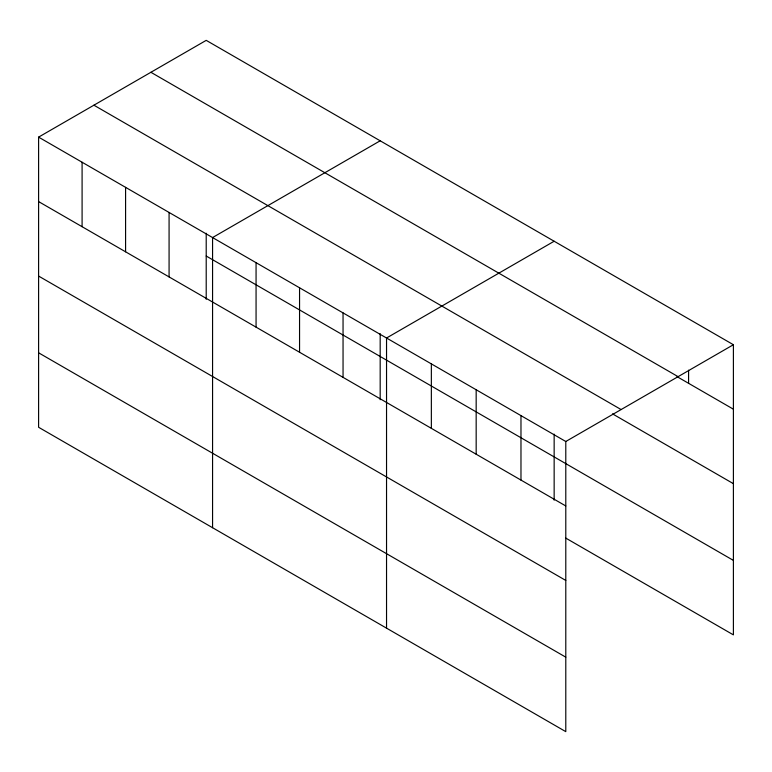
<?xml version="1.0" encoding="UTF-8"?>
<svg xmlns="http://www.w3.org/2000/svg" width="772" height="772" viewBox="0 0 772 772"><rect width="100%" height="100%" fill="white"/><g stroke="black" fill="none" stroke-linecap="round" stroke-linejoin="round"><path stroke-width="1.16" d="M38.6 137.126L565.789 441.497L565.789 731.644L38.6 427.273L38.6 137.126L206.211 40.356L733.4 344.727L733.4 634.873L565.615 538.007M380.181 140.793L212.57 237.564L212.57 527.72M554.151 241.24L386.54 338.011L386.54 628.157M565.789 441.497L733.4 344.727M150.897 72.288L678.086 376.659M677.121 376.697L733.4 409.189M93.914 105.195L621.103 409.556M612.514 413.869L733.4 483.668M206.211 256.034L733.4 560.395M38.6 201.589L565.789 505.959M38.6 276.067L565.789 580.438M38.6 352.804L565.789 657.165M688.585 370.184L688.585 383.317M554.151 434.134L554.151 500.159M520.975 415.625L520.975 480.087M476.17 389.754L476.17 454.216M431.355 363.882L431.355 428.344M380.181 333.687L380.181 399.713M343.048 312.901L343.048 377.363M299.555 287.782L299.555 352.254M256.063 262.673L256.063 327.145M206.211 233.25L206.211 299.275M169.078 212.454L169.078 276.916M125.585 187.345L125.585 251.807M82.093 162.236L82.093 226.698"/></g></svg>
